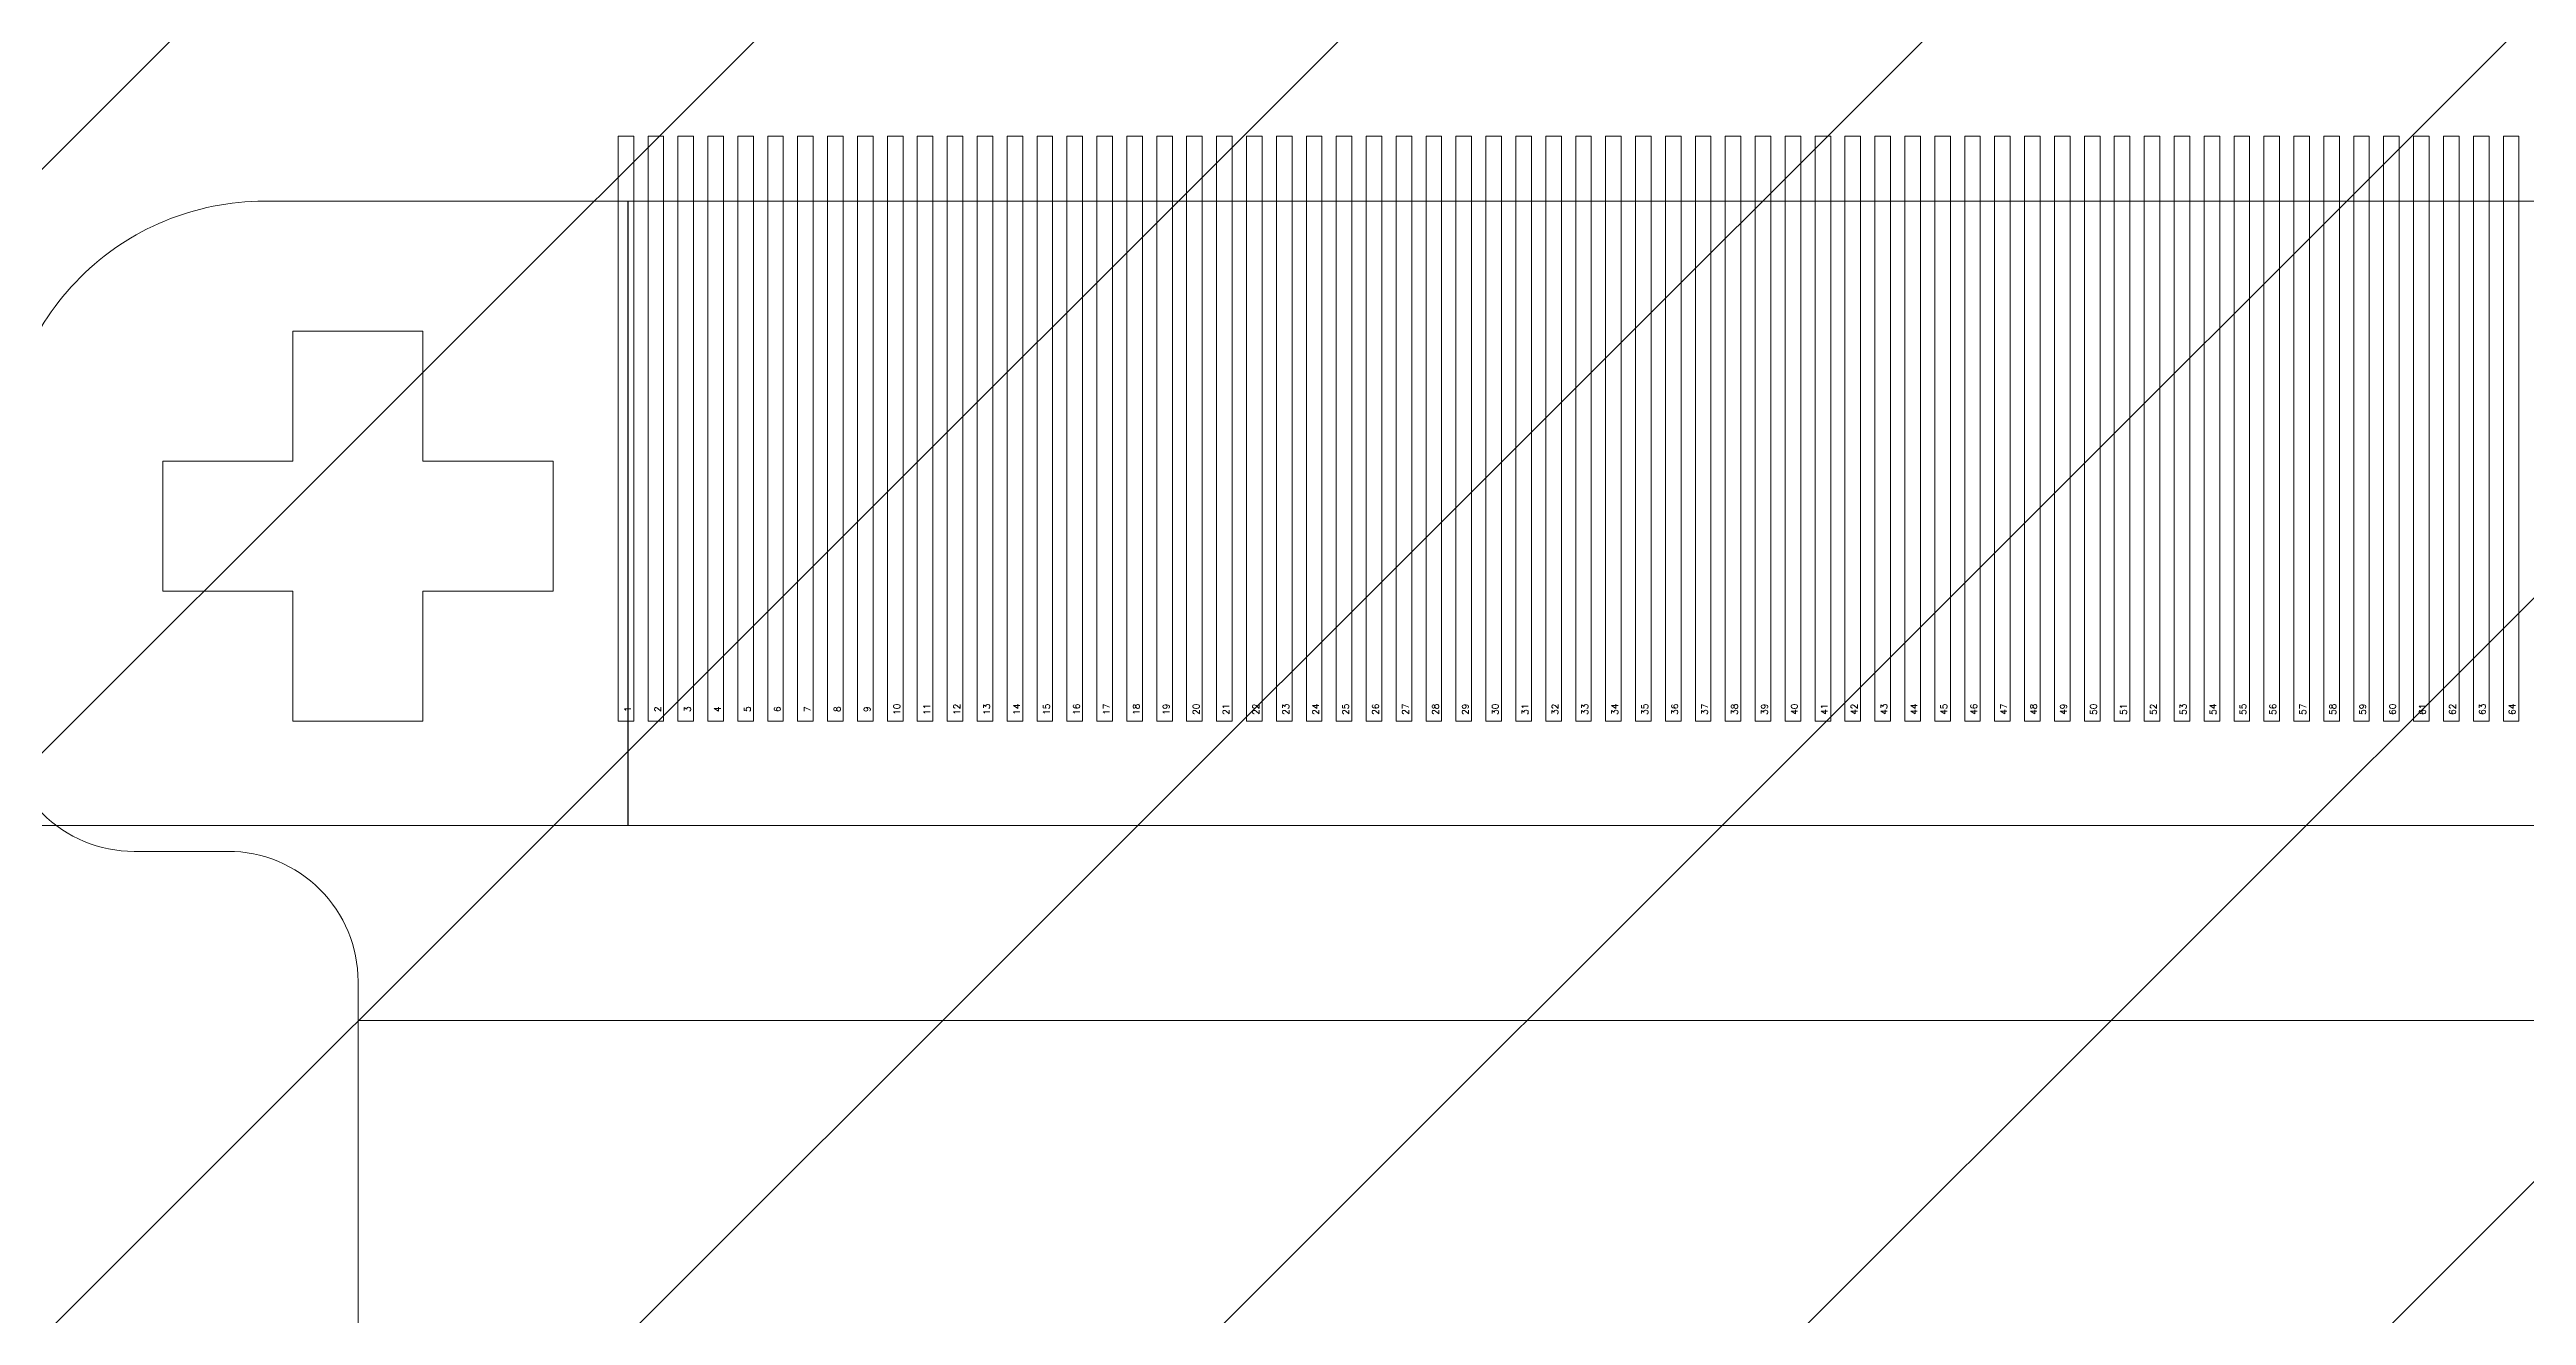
# Model space of a CAD drawing. Header units: millimetres. Extents: x 1845 to 2650, y -178 to 579.
# Drawn here: x 2450.366 to 2452.27, y 282.992 to 283.965 of the extents above; entities that cross this region are included whole.
import ezdxf
from ezdxf.enums import TextEntityAlignment as Align
from ezdxf.lldxf.tags import DXFTag

# ---------------------------------------------------------------- set-up
doc = ezdxf.new("R2010")
doc.units = ezdxf.units.MM
doc.layers.get('0').update_dxf_attribs({"lineweight": 5})
doc.layers.get('Defpoints').update_dxf_attribs({"lineweight": 5})
doc.layers.add('10 Pin_number', color=190, linetype='Continuous')
doc.layers.add('12 Center_line', color=1, linetype='Continuous')
for name, color, linetype, lineweight in [('CG', 6, 'Continuous', 5), ('COF', 4, 'Continuous', 5), ('DIM', 3, 'Continuous', 5), ('ITO', 2, 'Continuous', 5)]:
    doc.layers.add(name, color=color, linetype=linetype, lineweight=lineweight)
doc.styles.add('RD', font='ROMAND.shx', dxfattribs={"width": 0.8})
doc.styles.get("Standard").update_dxf_attribs({"font": 'txt', "bigfont": 'gbcbig.shx'})
tags = doc.linetypes.add('CENTER', pattern=[0.6, 0.375, -0.075, 0.075, -0.075]).pattern_tags.tags
tags[10:11] = [DXFTag(74, 4), DXFTag(75, 0), DXFTag(340, '0'), DXFTag(46, 1.0), DXFTag(50, 0.0), DXFTag(44, 0.0), DXFTag(45, 0.0)]
tags[8:9] = [DXFTag(74, 4), DXFTag(75, 0), DXFTag(340, '0'), DXFTag(46, 1.0), DXFTag(50, 0.0), DXFTag(44, 0.0), DXFTag(45, 0.0)]
tags[6:7] = [DXFTag(74, 4), DXFTag(75, 0), DXFTag(340, '0'), DXFTag(46, 1.0), DXFTag(50, 0.0), DXFTag(44, 0.0), DXFTag(45, 0.0)]
tags[4:5] = [DXFTag(74, 4), DXFTag(75, 0), DXFTag(340, '0'), DXFTag(46, 1.0), DXFTag(50, 0.0), DXFTag(44, 0.0), DXFTag(45, 0.0)]
doc.dimstyles.new('DIM', dxfattribs={"dimtxt": 0.8, "dimasz": 0.8, "dimexe": 0, "dimexo": 0.5, "dimgap": 0.11, "dimtad": 0, "dimzin": 1, "dimdsep": 46, "dimtxsty": 'RD', "dimcen": 0, "dimclrd": 256, "dimclre": 256, "dimclrt": 256, "dimadec": 0, "dimazin": 0, "dimtm": 1e-09, "dimtfac": 1, "dimtofl": 0, "dimtmove": 0, "dimatfit": 3, "dimfxl": 1, "dimlwe": -1, "dimarcsym": 0})

# ---------------------------------------------------------------- blocks, each defined once
blk = doc.blocks.new('*D60')
at = {"layer": 'Defpoints', "color": 0, "lineweight": 5, "transparency": 16777216}
for p in [(2421.8302, 283.3685), (2447.9439, 283.3685), (2452.2644, 243.2625)]:
    blk.add_point(p, dxfattribs=at)
at = {"layer": 'DIM', "lineweight": 5, "transparency": 16777216}
for p, q in [((2447.4439, 283.3685), (2421.8302, 283.3685)), ((2421.8302, 282.5685), (2421.8302, 267.3618)), ((2421.8302, 244.0625), (2421.8302, 259.7818)), ((2451.7644, 243.2625), (2421.8302, 243.2625))]:
    blk.add_line(p, q, dxfattribs=at)
for points in [[(2421.6969, 282.5685), (2421.9635, 282.5685), (2421.8302, 283.3685)], [(2421.6969, 244.0625), (2421.9635, 244.0625), (2421.8302, 243.2625)]]:
    blk.add_solid(points, dxfattribs=at)
at = {"layer": 'DIM', "lineweight": 5, "transparency": 16777216, "insert": (2421.8302, 263.5718), "char_height": 1.2, "attachment_point": 5, "rotation": 90, "style": 'RD'}
blk.add_mtext('40.11%%P0.5', dxfattribs=at)
blk = doc.blocks.new('R196GRM-001-PNL-V01-A')
at = {"layer": '12 Center_line'}
blk.add_lwpolyline([(1194.2073, -38.3171), (1194.2073, -38.7971)], dxfattribs=at)
at = {"layer": 'ITO', "lineweight": 5}
blk.add_lwpolyline([(1189.8014, 2.4129), (1205.6714, 2.4129, -0.414214), (1214.2714, -6.1871), (1214.2714, -30.1971, -0.414214), (1205.6714, -38.7971), (1189.8014, -38.7971, -0.414214), (1181.2014, -30.1971), (1181.2014, -6.1871, -0.414214)], format="xyb", close=True, dxfattribs=at)
at = {"layer": 'ITO', "color": 255, "linetype": 'Continuous', "ltscale": 0.2}
for points in [[(1194.1999, -38.2671), (1194.2119, -38.2671), (1194.2119, -38.7171), (1194.1999, -38.7171)], [(1194.2229, -38.2671), (1194.2349, -38.2671), (1194.2349, -38.7171), (1194.2229, -38.7171)], [(1194.2459, -38.2671), (1194.2579, -38.2671), (1194.2579, -38.7171), (1194.2459, -38.7171)], [(1194.2689, -38.2671), (1194.2809, -38.2671), (1194.2809, -38.7171), (1194.2689, -38.7171)], [(1194.2919, -38.2671), (1194.3039, -38.2671), (1194.3039, -38.7171), (1194.2919, -38.7171)], [(1194.3149, -38.2671), (1194.3269, -38.2671), (1194.3269, -38.7171), (1194.3149, -38.7171)], [(1194.3379, -38.2671), (1194.3499, -38.2671), (1194.3499, -38.7171), (1194.3379, -38.7171)], [(1194.3609, -38.2671), (1194.3729, -38.2671), (1194.3729, -38.7171), (1194.3609, -38.7171)], [(1194.3839, -38.2671), (1194.3959, -38.2671), (1194.3959, -38.7171), (1194.3839, -38.7171)], [(1194.4069, -38.2671), (1194.4189, -38.2671), (1194.4189, -38.7171), (1194.4069, -38.7171)], [(1194.4299, -38.2671), (1194.4419, -38.2671), (1194.4419, -38.7171), (1194.4299, -38.7171)], [(1194.4529, -38.2671), (1194.4649, -38.2671), (1194.4649, -38.7171), (1194.4529, -38.7171)], [(1194.4759, -38.2671), (1194.4879, -38.2671), (1194.4879, -38.7171), (1194.4759, -38.7171)], [(1194.4989, -38.2671), (1194.5109, -38.2671), (1194.5109, -38.7171), (1194.4989, -38.7171)], [(1194.5219, -38.2671), (1194.5339, -38.2671), (1194.5339, -38.7171), (1194.5219, -38.7171)], [(1194.5449, -38.2671), (1194.5569, -38.2671), (1194.5569, -38.7171), (1194.5449, -38.7171)], [(1194.5679, -38.2671), (1194.5799, -38.2671), (1194.5799, -38.7171), (1194.5679, -38.7171)], [(1194.5909, -38.2671), (1194.6029, -38.2671), (1194.6029, -38.7171), (1194.5909, -38.7171)], [(1194.6139, -38.2671), (1194.6259, -38.2671), (1194.6259, -38.7171), (1194.6139, -38.7171)], [(1194.6369, -38.2671), (1194.6489, -38.2671), (1194.6489, -38.7171), (1194.6369, -38.7171)], [(1194.6599, -38.2671), (1194.6719, -38.2671), (1194.6719, -38.7171), (1194.6599, -38.7171)], [(1194.6829, -38.2671), (1194.6949, -38.2671), (1194.6949, -38.7171), (1194.6829, -38.7171)], [(1194.7059, -38.2671), (1194.7179, -38.2671), (1194.7179, -38.7171), (1194.7059, -38.7171)], [(1194.7289, -38.2671), (1194.7409, -38.2671), (1194.7409, -38.7171), (1194.7289, -38.7171)], [(1194.7519, -38.2671), (1194.7639, -38.2671), (1194.7639, -38.7171), (1194.7519, -38.7171)], [(1194.7749, -38.2671), (1194.7869, -38.2671), (1194.7869, -38.7171), (1194.7749, -38.7171)], [(1194.7979, -38.2671), (1194.8099, -38.2671), (1194.8099, -38.7171), (1194.7979, -38.7171)], [(1194.8209, -38.2671), (1194.8329, -38.2671), (1194.8329, -38.7171), (1194.8209, -38.7171)], [(1194.8439, -38.2671), (1194.8559, -38.2671), (1194.8559, -38.7171), (1194.8439, -38.7171)], [(1194.8669, -38.2671), (1194.8789, -38.2671), (1194.8789, -38.7171), (1194.8669, -38.7171)], [(1194.8899, -38.2671), (1194.9019, -38.2671), (1194.9019, -38.7171), (1194.8899, -38.7171)], [(1194.9129, -38.2671), (1194.9249, -38.2671), (1194.9249, -38.7171), (1194.9129, -38.7171)], [(1194.9359, -38.2671), (1194.9479, -38.2671), (1194.9479, -38.7171), (1194.9359, -38.7171)], [(1194.9589, -38.2671), (1194.9709, -38.2671), (1194.9709, -38.7171), (1194.9589, -38.7171)], [(1194.9819, -38.2671), (1194.9939, -38.2671), (1194.9939, -38.7171), (1194.9819, -38.7171)], [(1195.0049, -38.2671), (1195.0169, -38.2671), (1195.0169, -38.7171), (1195.0049, -38.7171)], [(1195.0279, -38.2671), (1195.0399, -38.2671), (1195.0399, -38.7171), (1195.0279, -38.7171)], [(1195.0509, -38.2671), (1195.0629, -38.2671), (1195.0629, -38.7171), (1195.0509, -38.7171)], [(1195.0739, -38.2671), (1195.0859, -38.2671), (1195.0859, -38.7171), (1195.0739, -38.7171)], [(1195.0969, -38.2671), (1195.1089, -38.2671), (1195.1089, -38.7171), (1195.0969, -38.7171)], [(1195.1199, -38.2671), (1195.1319, -38.2671), (1195.1319, -38.7171), (1195.1199, -38.7171)], [(1195.1429, -38.2671), (1195.1549, -38.2671), (1195.1549, -38.7171), (1195.1429, -38.7171)], [(1195.1659, -38.2671), (1195.1779, -38.2671), (1195.1779, -38.7171), (1195.1659, -38.7171)], [(1195.1889, -38.2671), (1195.2009, -38.2671), (1195.2009, -38.7171), (1195.1889, -38.7171)], [(1195.2119, -38.2671), (1195.2239, -38.2671), (1195.2239, -38.7171), (1195.2119, -38.7171)], [(1195.2349, -38.2671), (1195.2469, -38.2671), (1195.2469, -38.7171), (1195.2349, -38.7171)], [(1195.2579, -38.2671), (1195.2699, -38.2671), (1195.2699, -38.7171), (1195.2579, -38.7171)], [(1195.2809, -38.2671), (1195.2929, -38.2671), (1195.2929, -38.7171), (1195.2809, -38.7171)], [(1195.3039, -38.2671), (1195.3159, -38.2671), (1195.3159, -38.7171), (1195.3039, -38.7171)], [(1195.3269, -38.2671), (1195.3389, -38.2671), (1195.3389, -38.7171), (1195.3269, -38.7171)], [(1195.3499, -38.2671), (1195.3619, -38.2671), (1195.3619, -38.7171), (1195.3499, -38.7171)], [(1195.3729, -38.2671), (1195.3849, -38.2671), (1195.3849, -38.7171), (1195.3729, -38.7171)], [(1195.3959, -38.2671), (1195.4079, -38.2671), (1195.4079, -38.7171), (1195.3959, -38.7171)], [(1195.4189, -38.2671), (1195.4309, -38.2671), (1195.4309, -38.7171), (1195.4189, -38.7171)], [(1195.4419, -38.2671), (1195.4539, -38.2671), (1195.4539, -38.7171), (1195.4419, -38.7171)], [(1195.4649, -38.2671), (1195.4769, -38.2671), (1195.4769, -38.7171), (1195.4649, -38.7171)], [(1195.4879, -38.2671), (1195.4999, -38.2671), (1195.4999, -38.7171), (1195.4879, -38.7171)], [(1195.5109, -38.2671), (1195.5229, -38.2671), (1195.5229, -38.7171), (1195.5109, -38.7171)], [(1195.5339, -38.2671), (1195.5459, -38.2671), (1195.5459, -38.7171), (1195.5339, -38.7171)], [(1195.5569, -38.2671), (1195.5689, -38.2671), (1195.5689, -38.7171), (1195.5569, -38.7171)], [(1195.5799, -38.2671), (1195.5919, -38.2671), (1195.5919, -38.7171), (1195.5799, -38.7171)], [(1195.6029, -38.2671), (1195.6149, -38.2671), (1195.6149, -38.7171), (1195.6029, -38.7171)], [(1195.6259, -38.2671), (1195.6379, -38.2671), (1195.6379, -38.7171), (1195.6259, -38.7171)], [(1195.6489, -38.2671), (1195.6609, -38.2671), (1195.6609, -38.7171), (1195.6489, -38.7171)]]:
    blk.add_lwpolyline(points, close=True, dxfattribs=at)
at = {"layer": 'ITO', "color": 255}
blk.add_lwpolyline([(1194.0499, -38.7171), (1194.0499, -38.6171), (1194.1499, -38.6171), (1194.1499, -38.5171), (1194.0499, -38.5171), (1194.0499, -38.4171), (1193.9499, -38.4171), (1193.9499, -38.5171), (1193.8499, -38.5171), (1193.8499, -38.6171), (1193.9499, -38.6171), (1193.9499, -38.7171)], close=True, dxfattribs=at)
at = {"layer": '10 Pin_number'}
for s, p in [('1', (1194.2073, -38.7078)), ('2', (1194.2303, -38.7078)), ('3', (1194.2533, -38.7078)), ('4', (1194.2763, -38.7078)), ('5', (1194.2993, -38.7078)), ('6', (1194.3223, -38.7078)), ('7', (1194.3453, -38.7078)), ('8', (1194.3683, -38.7078)), ('9', (1194.3913, -38.7078)), ('10', (1194.4142, -38.7078)), ('11', (1194.4372, -38.7078)), ('12', (1194.4602, -38.7078)), ('13', (1194.4832, -38.7078)), ('14', (1194.5062, -38.7078)), ('15', (1194.5292, -38.7078)), ('16', (1194.5522, -38.7078)), ('17', (1194.5752, -38.7078)), ('18', (1194.5982, -38.7078)), ('19', (1194.6212, -38.7078)), ('20', (1194.6442, -38.7078)), ('21', (1194.6671, -38.7078)), ('22', (1194.6901, -38.7078)), ('23', (1194.7131, -38.7078)), ('24', (1194.7361, -38.7078)), ('25', (1194.7591, -38.7078)), ('26', (1194.7821, -38.7078)), ('27', (1194.8051, -38.7078)), ('28', (1194.8281, -38.7078)), ('29', (1194.8511, -38.7078)), ('30', (1194.8741, -38.7078)), ('31', (1194.897, -38.7078)), ('32', (1194.92, -38.7078)), ('33', (1194.943, -38.7078)), ('34', (1194.966, -38.7078)), ('35', (1194.989, -38.7078)), ('36', (1195.012, -38.7078)), ('37', (1195.035, -38.7078)), ('38', (1195.058, -38.7078)), ('39', (1195.081, -38.7078)), ('40', (1195.104, -38.7078)), ('41', (1195.127, -38.7078)), ('42', (1195.1499, -38.7078)), ('43', (1195.1729, -38.7078)), ('44', (1195.1959, -38.7078)), ('45', (1195.2189, -38.7078)), ('46', (1195.2419, -38.7078)), ('47', (1195.2649, -38.7078)), ('48', (1195.2879, -38.7078)), ('49', (1195.3109, -38.7078)), ('50', (1195.3339, -38.7078)), ('51', (1195.3569, -38.7078)), ('52', (1195.3799, -38.7078)), ('53', (1195.4028, -38.7078)), ('54', (1195.4258, -38.7078)), ('55', (1195.4488, -38.7078)), ('56', (1195.4718, -38.7078)), ('57', (1195.4948, -38.7078)), ('58', (1195.5178, -38.7078)), ('59', (1195.5408, -38.7078)), ('60', (1195.5638, -38.7078)), ('61', (1195.5868, -38.7078)), ('62', (1195.6098, -38.7078)), ('63', (1195.6328, -38.7078)), ('64', (1195.6557, -38.7078))]:
    blk.add_text(s, height=0.005, rotation=90, dxfattribs=at).set_placement(p, align=Align.MIDDLE_CENTER)
blk = doc.blocks.new('R196GRM-001-PNLA-V01-A')
at = {"layer": 'ITO', "linetype": 'CENTER', "lineweight": 5}
blk.add_blockref('R196GRM-001-PNL-V01-A', (488.7815, -123.8999), dxfattribs=at)
blk = doc.blocks.new('*D76')
at = {"layer": 'Defpoints', "color": 0, "lineweight": 5, "transparency": 16777216}
for p in [(2421.8302, 324.5785), (2454.3393, 324.5785), (2448.2215, 283.3685)]:
    blk.add_point(p, dxfattribs=at)
at = {"layer": 'DIM', "transparency": 16777216}
for p, q in [((2453.8393, 324.5785), (2421.8302, 324.5785)), ((2447.7215, 283.3685), (2421.8302, 283.3685))]:
    blk.add_line(p, q, dxfattribs=at)
at = {"layer": 'DIM', "lineweight": -2, "transparency": 16777216}
for p, q in [((2421.8302, 323.7785), (2421.8302, 316.2274)), ((2421.8302, 284.1685), (2421.8302, 296.5331))]:
    blk.add_line(p, q, dxfattribs=at)
at = {"layer": 'DIM', "lineweight": 5, "transparency": 16777216}
for points in [[(2421.6969, 323.7785), (2421.9635, 323.7785), (2421.8302, 324.5785)], [(2421.6969, 284.1685), (2421.9635, 284.1685), (2421.8302, 283.3685)]]:
    blk.add_solid(points, dxfattribs=at)
at = {"layer": 'DIM', "lineweight": 5, "transparency": 16777216, "insert": (2421.8302, 306.3802), "char_height": 1.2, "attachment_point": 5, "rotation": 90, "style": 'RD'}
blk.add_mtext('41.21±0.15(Panel Outline)', dxfattribs=at)
blk = doc.blocks.new('*D89')
at = {"layer": 'Defpoints', "color": 0, "lineweight": 5, "transparency": 16777216}
for p in [(2418.6859, 326.0095), (2454.3393, 326.0095), (2449.6036, 281.9395)]:
    blk.add_point(p, dxfattribs=at)
at = {"layer": 'DIM', "lineweight": 5, "transparency": 16777216}
for p, q in [((2453.8393, 326.0095), (2418.6859, 326.0095)), ((2418.6859, 325.2095), (2418.6859, 309.6845)), ((2418.6859, 282.7395), (2418.6859, 298.2645)), ((2449.1036, 281.9395), (2418.6859, 281.9395))]:
    blk.add_line(p, q, dxfattribs=at)
for points in [[(2418.5526, 325.2095), (2418.8193, 325.2095), (2418.6859, 326.0095)], [(2418.5526, 282.7395), (2418.8193, 282.7395), (2418.6859, 281.9395)]]:
    blk.add_solid(points, dxfattribs=at)
at = {"layer": 'DIM', "lineweight": 5, "transparency": 16777216, "insert": (2418.6859, 303.9745), "char_height": 1.2, "attachment_point": 5, "rotation": 90, "style": 'RD'}
blk.add_mtext('44.07%%P0.03 OD', dxfattribs=at)
blk = doc.blocks.new('R196GRK-001-CVL-V01-A')
at = {"layer": 'CG', "linetype": 'Continuous'}
h = blk.add_hatch(dxfattribs=at)
h.set_pattern_fill('ANSI31', color=256, scale=0.1, style=0)
edge = h.paths.add_edge_path(flags=16)
edge.add_line((2173.2977, 305.6313), (2188.0627, 305.6313))
edge.add_arc((2188.0627, 297.2313), 8.4, 0, 90, ccw=False)
edge.add_line((2196.4627, 297.2313), (2196.4627, 274.3283))
edge.add_arc((2189.1627, 274.3283), 7.3, 270, 360, ccw=False)
edge.add_line((2189.1627, 267.0283), (2172.1977, 267.0283))
edge.add_arc((2172.1977, 274.3283), 7.3, 180, 270, ccw=False)
edge.add_line((2164.8977, 274.3283), (2164.8977, 297.2313))
edge.add_arc((2173.2977, 297.2313), 8.4, 90, 180, ccw=False)
edge = h.paths.add_edge_path()
edge.add_line((2163.0002, 298.0148), (2163.0002, 273.5448))
edge.add_arc((2172.8002, 273.5448), 9.8, 180, 270)
edge.add_line((2172.8002, 263.7448), (2188.5602, 263.7448))
edge.add_arc((2188.5602, 273.5448), 9.8, 270, 360)
edge.add_line((2198.3602, 273.5448), (2198.3602, 298.0148))
edge.add_arc((2188.5602, 298.0148), 9.8, 0, 90)
edge.add_line((2188.5602, 307.8148), (2172.8002, 307.8148))
edge.add_arc((2172.8002, 298.0148), 9.8, 90, 180)

msp = doc.modelspace()

# ---------------------------------------------------------------- linework, layer by layer
at = {"layer": 'COF', "linetype": 'Continuous'}
msp.add_lwpolyline([(2458.1478, 283.8485), (2450.5308, 283.8485, 0.414214), (2450.3308, 283.6485), (2450.3308, 283.4485, 0.414214), (2450.4308, 283.3485), (2450.5029, 283.3485, -0.414214), (2450.6029, 283.2485), (2450.6029, 281.4277, -0.180243), (2450.5298, 281.2314), (2449.0624, 279.5357, 0.180243), (2448.9893, 279.3394), (2448.9893, 275.7488, -0.267949), (2448.8893, 275.5756), (2448.6942, 275.463, 0.267949), (2448.5942, 275.2897), (2448.5942, 273.1331, 0.414214), (2448.8942, 272.8331), (2459.7842, 272.8331, 0.414214)], format="xyb", dxfattribs=at)
at = {"layer": 'COF', "color": 6, "linetype": 'Continuous'}
msp.add_lwpolyline([(2458.0755, 283.2185), (2450.6029, 283.2185)], dxfattribs=at)

# ---------------------------------------------------------------- block references
at = {"lineweight": 5}
msp.add_blockref('R196GRK-001-CVL-V01-A', (273.6591, 18.1946), dxfattribs=at)
at = {"layer": 'ITO', "lineweight": 5}
msp.add_blockref('R196GRM-001-PNLA-V01-A', (767.8214, 446.0655), dxfattribs=at)

# ---------------------------------------------------------------- dimensions: what is measured, and where the dimension line sits
at = {"layer": 'DIM', "lineweight": 5}
dim = msp.add_linear_dim(base=(2418.6859, 326.0095), p1=(2449.6036, 281.9395), p2=(2454.3393, 326.0095), angle=90, text='<>%%P0.03 OD', dimstyle='DIM', override={"dimtxt": 1.2, "dimfxl": 0.8, "dimlwd": 5, "dimlwe": 5, "dimarcsym": 1}, dxfattribs=at)
dim.commit()
dim.dimension.update_dxf_attribs({"geometry": '*D89', "text_midpoint": (2418.6859, 303.9745)})
for base, p1, p2, text, override, picture, middle in [((2421.8302, 324.5785), (2448.2215, 283.3685), (2454.3393, 324.5785), '<>(Panel Outline)', {"dimtxt": 1.2, "dimtol": 1, "dimtp": 0.15, "dimtm": 0.15}, '*D76', (2421.8302, 306.3802)), ((2421.8302, 283.3685), (2452.2644, 243.2625), (2447.9439, 283.3685), '<>%%P0.5', {"dimtxt": 1.2, "dimfxl": 0.18, "dimlwd": 5, "dimlwe": 5, "dimarcsym": 1}, '*D60', (2421.8302, 263.5718))]:
    dim = msp.add_linear_dim(base=base, p1=p1, p2=p2, angle=90, text=text, dimstyle='DIM', override=override, dxfattribs=at)
    dim.commit()
    dim.dimension.update_dxf_attribs({"geometry": picture, "text_midpoint": middle, "dimtype": 160})

doc.saveas('drawing.dxf')
